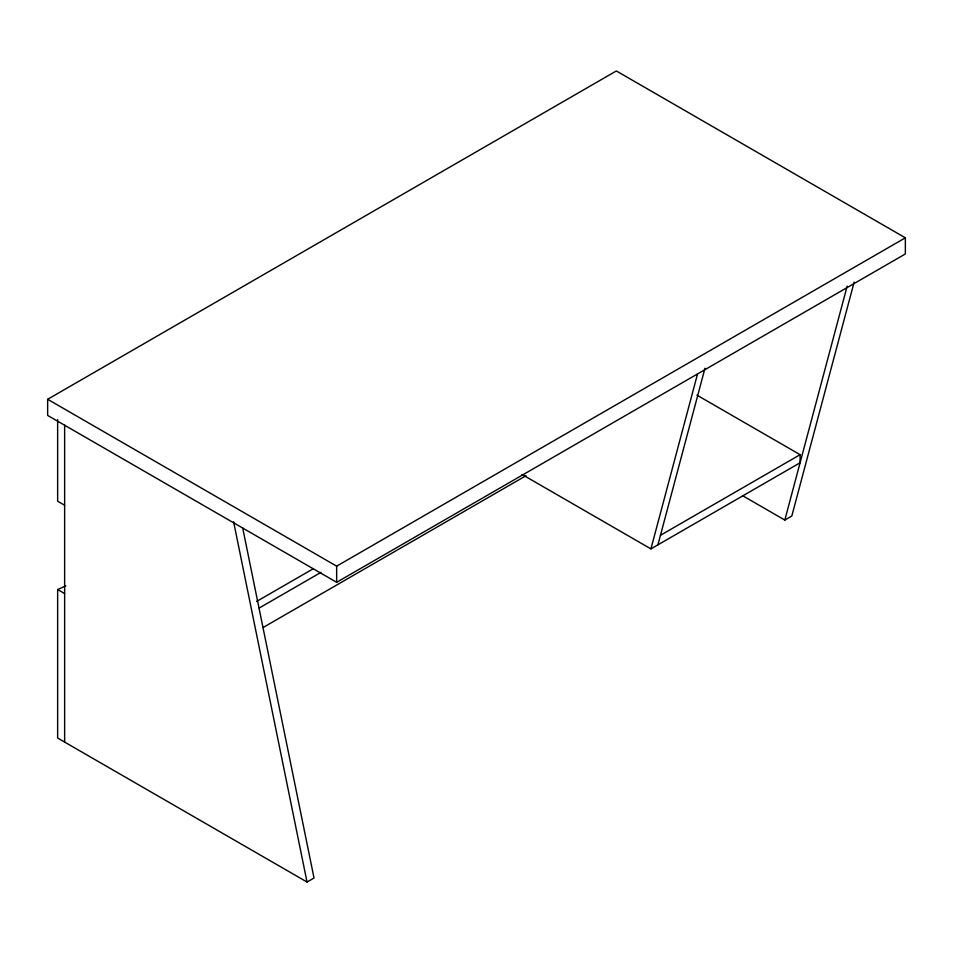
<?xml version="1.0" encoding="UTF-8"?>
<svg xmlns="http://www.w3.org/2000/svg" width="953" height="953" viewBox="0 0 953 953"><rect width="100%" height="100%" fill="white"/><g stroke="black" fill="none" stroke-linecap="round" stroke-linejoin="round"><path stroke-width="1.43" d="M521.994 474.451L650.923 548.892L697.608 373.683M657.915 544.854L704.982 368.215M742.554 495.655L784.819 520.064L847.169 286.103M854.162 282.064L791.812 516.026L784.819 520.064M47.65 399.295L616.341 70.963L905.35 237.821L905.35 253.963L336.659 582.295L47.65 415.437L47.65 399.295L336.659 566.153L905.35 237.821M256.631 601.438L313.239 568.762M259.204 608.026L320.958 572.372M263.123 627.503L526.044 475.702M660.477 535.3L800.091 454.688L800.091 462.765L650.923 548.892M65.805 585.916L57.645 589.526L57.645 738.051L307.033 882.037L314.025 877.999L242.705 528.033M696.953 395.138L800.091 454.688M64.637 505.257L57.645 501.218L57.645 419.558M57.645 589.526L64.637 593.564M233.628 521.863L307.033 882.037M336.659 566.153L336.659 582.295M64.637 425.074L64.637 742.089"/></g></svg>
